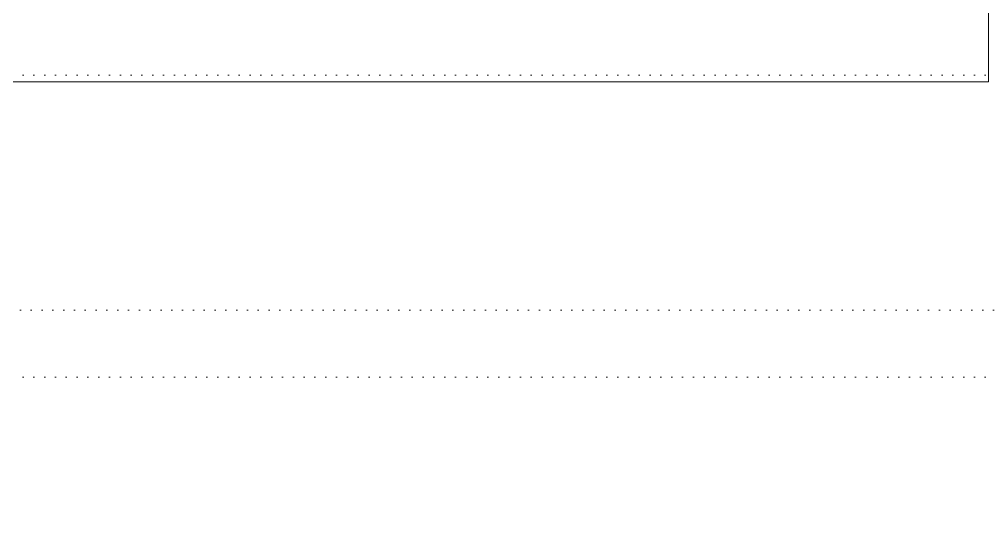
# Model space of a CAD drawing. Extents: x -1073 to 35213, y -1180 to 6950.
# Drawn here: x 31024.7 to 31313.8, y 1720.8 to 1871.2 of the extents above; entities that cross this region are included whole.
import ezdxf
from ezdxf.xclip import XClip

# ---------------------------------------------------------------- set-up
doc = ezdxf.new("R2010")
doc.units = 0
doc.header["$LTSCALE"] = 25
doc.header["$XCLIPFRAME"] = 0
doc.linetypes.add('DOT2', pattern=[0.125, 0, -0.125])
doc.layers.get('0').update_dxf_attribs({"color": 9, "lineweight": 9})
for name, color, linetype, lineweight in [('04', 9, 'Continuous', 9), ('06D', 9, 'Continuous', 9), ('20', 9, 'DOT2', 9)]:
    doc.layers.add(name, color=color, linetype=linetype, lineweight=lineweight)

# ---------------------------------------------------------------- blocks, each defined once
blk = doc.blocks.new('p-araba-polo')
blk.add_line((1.2434, -0.7769), (1.8845, -1.6687))
blk.add_arc((1.2434, -0.7769), 1.0984, 305.7081, 359.024)
blk = doc.blocks.new('catikatirevizepergole-krt')
for points in [[(-30, 1080), (-30, 1010), (-800, 1010), (-800, 1080)], [(-30, 990), (-30, 920), (-800, 920), (-800, 990)]]:
    blk.add_lwpolyline(points, close=True)

msp = doc.modelspace()

# ---------------------------------------------------------------- linework, layer by layer
at = {"layer": '06D'}
msp.add_lwpolyline([(31313.84, 1852.5), (31313.84, 2102.5), (30813.84, 2102.5), (30813.84, 1852.5)], close=True, dxfattribs=at)

# ---------------------------------------------------------------- block references
at = {"layer": '04'}
ref = msp.add_blockref('p-araba-polo', (31274.08, 1972.69), dxfattribs=dict(at, xscale=-100, yscale=100, zscale=100))
XClip(ref).set_block_clipping_path([(-0.0924763951, -0.9835002962), (4.0650970395, 0.9845199444)])
at = {"layer": '20'}
msp.add_blockref('catikatirevizepergole-krt', (31661.35, 774.5), dxfattribs=at)

doc.saveas('drawing.dxf')
